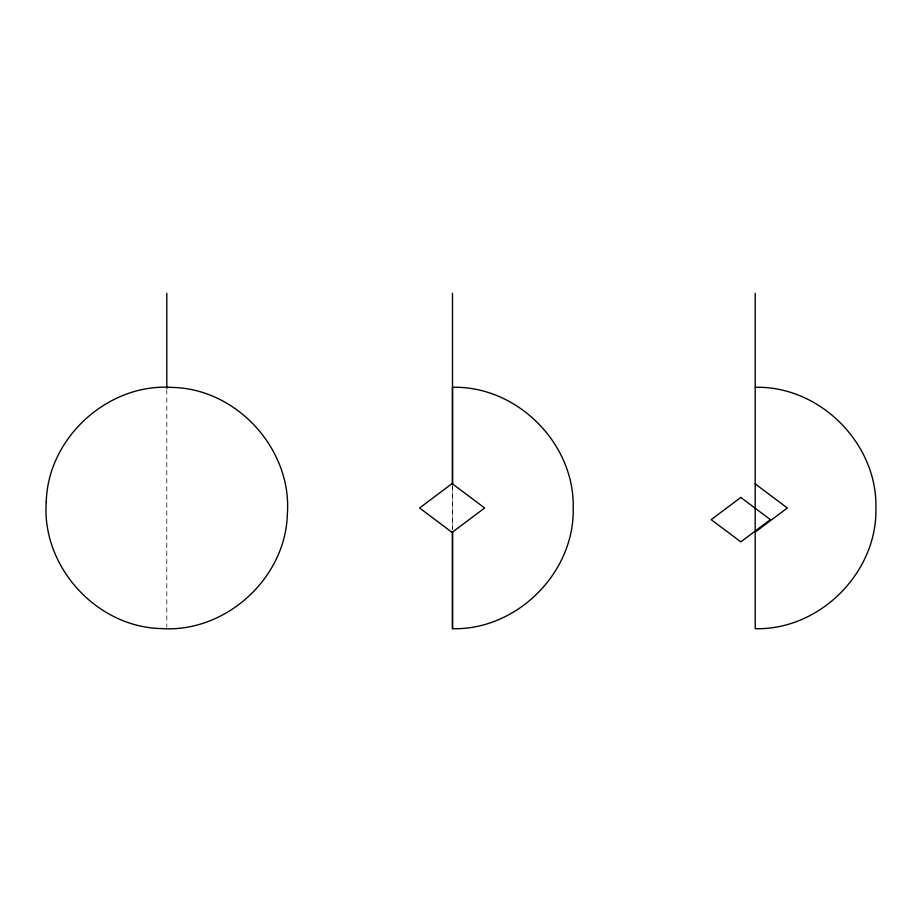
<?xml version="1.0" encoding="UTF-8"?>
<svg xmlns="http://www.w3.org/2000/svg" width="922" height="922" viewBox="0 0 922 922"><rect width="100%" height="100%" fill="white"/><g stroke="black" fill="none" stroke-linecap="round" stroke-linejoin="round"><path stroke-width="0.69" stroke-dasharray="4.61 3.46" d="M452.495 529.366L452.495 486.194M452.495 486.701L452.495 529.286M166.801 389.752L166.801 627.248"/><path stroke-width="1.38" d="M452.495 532.248L452.495 628.689C517 630.314 574.821 572.493 573.196 507.987C574.821 443.494 517 385.673 452.495 387.298M452.495 484.753L452.495 293.311M755.199 532.098L787.342 507.987L755.199 483.889M755.199 387.298C819.704 385.673 877.525 443.494 875.9 507.987C877.525 572.493 819.704 630.314 755.199 628.689L755.199 293.311M452.495 387.378L452.495 484.223M452.495 531.764L452.495 628.608M166.801 293.311L166.801 388.312M46.25 502.064C41.467 566.408 96.372 626.995 160.877 628.55C225.222 633.333 285.808 578.417 287.353 513.911C292.136 449.579 237.219 388.98 172.725 387.436C108.381 382.653 47.794 437.57 46.25 502.064M452.103 483.589L419.568 507.987L452.103 532.397L484.638 507.987L452.103 483.589M740.804 497.442L711.196 519.651L740.804 541.859L770.412 519.651L740.804 497.442"/></g></svg>
